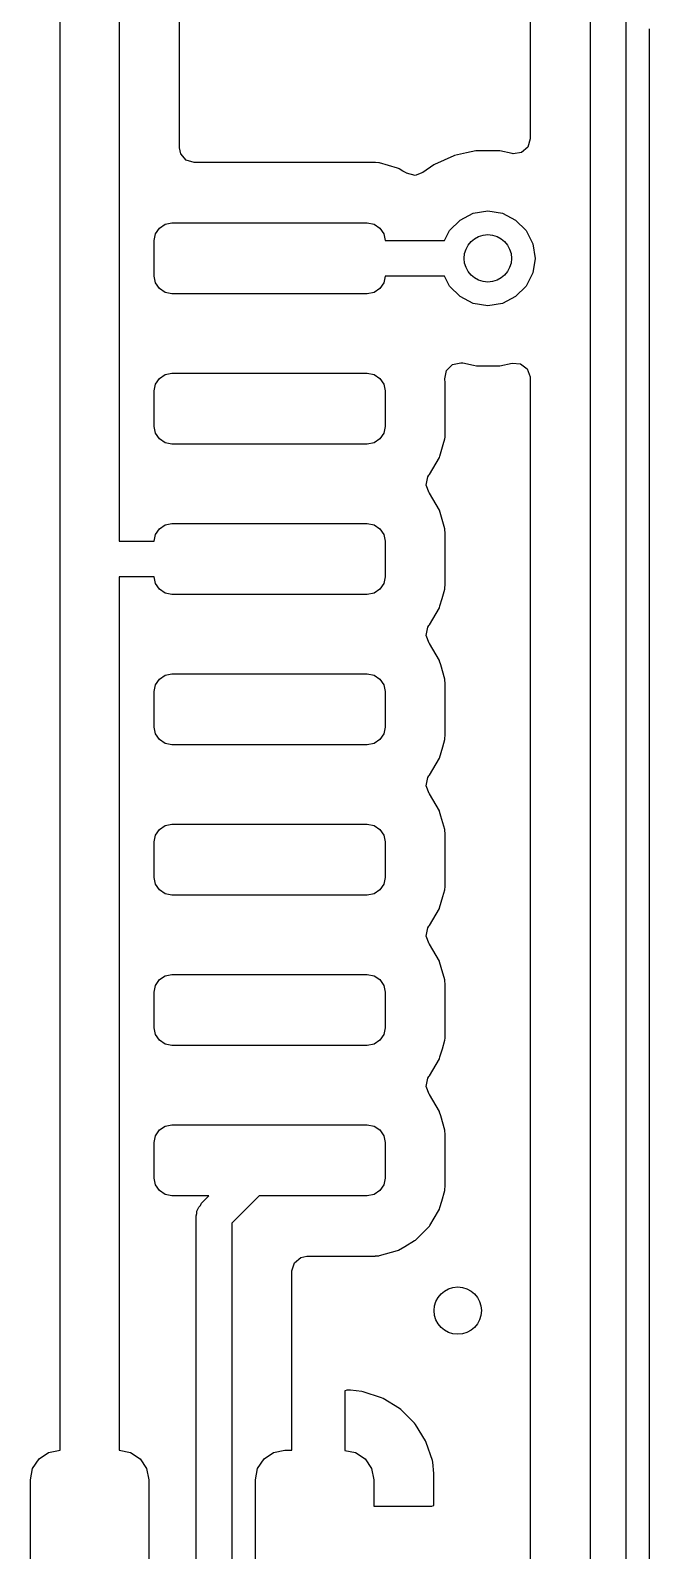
# Model space of a CAD drawing. Extents: x 51 to 243, y -135 to -54.
# Drawn here: x 189.94 to 195.17, y -86.61 to -73.77 of the extents above; entities that cross this region are included whole.
import ezdxf

# ---------------------------------------------------------------- set-up
doc = ezdxf.new("R2010")
doc.units = 0
doc.layers.add('BLACK', color=7, linetype='CONTINUOUS')

msp = doc.modelspace()

# ---------------------------------------------------------------- linework, layer by layer
at = {"layer": 'BLACK', "linetype": 'CONTINUOUS'}
for p, q in [((190.189, -85.762), (190.189, -67.4)), ((190.689, -67.4), (190.689, -78.082)), ((191.197, -74.7575), (191.197, -67.7664)), ((194.159, -73.5828), (194.159, -74.6836)), ((194.668, -95.4419), (194.668, -73.5458)), ((194.968, -73.608), (194.968, -95.504)), ((195.168, -96.4664), (195.168, -73.7528)), ((194.159, -74.6836), (194.139, -74.7517)), ((191.209, -74.8098), (191.197, -74.7575)), ((191.255, -74.8635), (191.209, -74.8098)), ((191.323, -74.8835), (191.255, -74.8635)), ((193.514, -74.8259), (193.351, -74.8982)), ((193.52, -74.8232), (193.514, -74.8259)), ((193.514, -74.8259), (193.514, -74.8259)), ((193.622, -74.8014), (193.52, -74.8232)), ((193.7, -74.7849), (193.622, -74.8014)), ((193.707, -74.7835), (193.7, -74.7849)), ((193.7, -74.7849), (193.7, -74.7849)), ((193.897, -74.7835), (193.707, -74.7835)), ((193.904, -74.7849), (193.897, -74.7835)), ((194.007, -74.8068), (193.904, -74.7849)), ((193.904, -74.7849), (193.904, -74.7849)), ((194.016, -74.8083), (194.007, -74.8068)), ((194.086, -74.7982), (194.016, -74.8083)), ((194.139, -74.7517), (194.086, -74.7982)), ((192.851, -74.8835), (191.323, -74.8835)), ((192.853, -74.8837), (192.851, -74.8835)), ((192.881, -74.8859), (192.853, -74.8837)), ((192.853, -74.8837), (192.853, -74.8837)), ((192.888, -74.8864), (192.881, -74.8859)), ((192.881, -74.8859), (192.881, -74.8859)), ((192.963, -74.9083), (192.888, -74.8864)), ((193.04, -74.9306), (192.963, -74.9083)), ((193.048, -74.9329), (193.04, -74.9306)), ((193.04, -74.9306), (193.04, -74.9306)), ((193.054, -74.9369), (193.048, -74.9329)), ((193.085, -74.9552), (193.054, -74.9369)), ((193.054, -74.9369), (193.054, -74.9369)), ((193.111, -74.9703), (193.085, -74.9552)), ((193.116, -74.9734), (193.111, -74.9703)), ((193.188, -74.9908), (193.116, -74.9734)), ((193.254, -74.9669), (193.188, -74.9908)), ((193.345, -74.9009), (193.254, -74.9669)), ((193.351, -74.8982), (193.345, -74.9009)), ((193.351, -74.8982), (193.351, -74.8982)), ((193.478, -75.4569), (193.567, -75.3684)), ((193.567, -75.3684), (193.678, -75.3116)), ((193.678, -75.3116), (193.802, -75.292)), ((193.802, -75.292), (193.926, -75.3116)), ((193.926, -75.3116), (194.037, -75.3684)), ((194.037, -75.3684), (194.126, -75.4569)), ((190.984, -75.542), (190.995, -75.4846)), ((190.995, -75.4846), (191.028, -75.4359)), ((191.028, -75.4359), (191.077, -75.4034)), ((191.077, -75.4034), (191.134, -75.392)), ((191.134, -75.392), (192.784, -75.392)), ((192.784, -75.392), (192.841, -75.4034)), ((192.841, -75.4034), (192.89, -75.4359)), ((192.89, -75.4359), (192.923, -75.4846)), ((192.923, -75.4846), (192.934, -75.542)), ((193.435, -75.542), (193.478, -75.4569)), ((194.126, -75.4569), (194.182, -75.5684)), ((190.984, -75.842), (190.984, -75.542)), ((192.934, -75.542), (193.435, -75.542)), ((194.182, -75.5684), (194.202, -75.692)), ((194.202, -75.692), (194.182, -75.8156)), ((190.995, -75.8994), (190.984, -75.842)), ((191.028, -75.9481), (190.995, -75.8994)), ((192.923, -75.8994), (192.89, -75.9481)), ((192.934, -75.842), (192.923, -75.8994)), ((193.435, -75.842), (192.934, -75.842)), ((193.478, -75.9271), (193.435, -75.842)), ((194.182, -75.8156), (194.126, -75.9271)), ((191.077, -75.9806), (191.028, -75.9481)), ((191.134, -75.992), (191.077, -75.9806)), ((192.784, -75.992), (191.134, -75.992)), ((192.841, -75.9806), (192.784, -75.992)), ((192.89, -75.9481), (192.841, -75.9806)), ((193.567, -76.0156), (193.478, -75.9271)), ((193.678, -76.0724), (193.567, -76.0156)), ((194.037, -76.0156), (193.926, -76.0724)), ((194.126, -75.9271), (194.037, -76.0156)), ((193.802, -76.092), (193.678, -76.0724)), ((193.926, -76.0724), (193.802, -76.092)), ((191.077, -76.6734), (191.134, -76.662)), ((191.134, -76.662), (192.784, -76.662)), ((192.784, -76.662), (192.841, -76.6734)), ((193.44, -76.7092), (193.454, -76.6397)), ((193.454, -76.6397), (193.504, -76.5891)), ((193.504, -76.5891), (193.573, -76.5735)), ((193.573, -76.5735), (193.591, -76.576)), ((193.591, -76.576), (193.682, -76.5954)), ((193.682, -76.5954), (193.707, -76.6005)), ((193.707, -76.6005), (193.897, -76.6005)), ((193.897, -76.6005), (193.904, -76.5991)), ((193.904, -76.5991), (194.007, -76.5772)), ((193.904, -76.5991), (193.904, -76.5991)), ((194.007, -76.5772), (194.078, -76.5826)), ((194.078, -76.5826), (194.135, -76.6254)), ((194.135, -76.6254), (194.159, -76.692)), ((190.984, -76.812), (190.995, -76.7546)), ((190.995, -76.7546), (191.028, -76.7059)), ((191.028, -76.7059), (191.077, -76.6734)), ((192.841, -76.6734), (192.89, -76.7059)), ((192.89, -76.7059), (192.923, -76.7546)), ((192.923, -76.7546), (192.934, -76.812)), ((193.442, -76.743), (193.44, -76.7092)), ((193.442, -76.7455), (193.442, -76.743)), ((193.442, -76.743), (193.442, -76.743)), ((193.442, -77.1785), (193.442, -76.7455)), ((194.159, -76.692), (194.159, -76.7004)), ((194.159, -76.7004), (194.159, -95.179)), ((190.984, -77.112), (190.984, -76.812)), ((192.934, -76.812), (192.934, -77.112)), ((190.995, -77.1694), (190.984, -77.112)), ((191.028, -77.2181), (190.995, -77.1694)), ((192.923, -77.1694), (192.89, -77.2181)), ((192.934, -77.112), (192.923, -77.1694)), ((193.441, -77.2024), (193.442, -77.181)), ((193.442, -77.1809), (193.442, -77.1785)), ((193.442, -77.181), (193.442, -77.1809)), ((191.077, -77.2506), (191.028, -77.2181)), ((191.134, -77.262), (191.077, -77.2506)), ((192.784, -77.262), (191.134, -77.262)), ((192.841, -77.2506), (192.784, -77.262)), ((192.89, -77.2181), (192.841, -77.2506)), ((193.397, -77.3628), (193.425, -77.2644)), ((193.425, -77.2644), (193.44, -77.2158)), ((193.44, -77.2158), (193.441, -77.2024)), ((193.308, -77.5188), (193.393, -77.3756)), ((193.393, -77.3756), (193.397, -77.3628)), ((193.28, -77.6081), (193.294, -77.5385)), ((193.294, -77.5385), (193.305, -77.5227)), ((193.305, -77.5227), (193.308, -77.5188)), ((193.306, -77.6725), (193.28, -77.6081)), ((193.308, -77.6752), (193.306, -77.6725)), ((193.393, -77.8184), (193.308, -77.6752)), ((193.44, -77.9782), (193.393, -77.8184)), ((191.028, -77.9759), (191.077, -77.9434)), ((191.077, -77.9434), (191.134, -77.932)), ((191.134, -77.932), (192.784, -77.932)), ((192.784, -77.932), (192.841, -77.9434)), ((192.841, -77.9434), (192.89, -77.9759)), ((190.689, -78.082), (190.984, -78.082)), ((190.984, -78.082), (190.995, -78.0246)), ((190.995, -78.0246), (191.028, -77.9759)), ((192.89, -77.9759), (192.923, -78.0246)), ((192.923, -78.0246), (192.934, -78.082)), ((192.934, -78.082), (192.934, -78.382)), ((193.44, -77.9846), (193.44, -77.9782)), ((193.442, -78.0106), (193.44, -77.9846)), ((193.44, -77.9846), (193.44, -77.9846)), ((193.442, -78.0155), (193.442, -78.0106)), ((193.442, -78.4485), (193.442, -78.0155)), ((190.984, -78.382), (190.689, -78.382)), ((190.689, -78.382), (190.689, -85.762)), ((190.995, -78.4394), (190.984, -78.382)), ((191.028, -78.4881), (190.995, -78.4394)), ((192.923, -78.4394), (192.89, -78.4881)), ((192.934, -78.382), (192.923, -78.4394)), ((193.44, -78.4764), (193.442, -78.451)), ((193.442, -78.4509), (193.442, -78.4485)), ((193.442, -78.451), (193.442, -78.4509)), ((191.077, -78.5206), (191.028, -78.4881)), ((191.134, -78.532), (191.077, -78.5206)), ((192.784, -78.532), (191.134, -78.532)), ((192.841, -78.5206), (192.784, -78.532)), ((192.89, -78.4881), (192.841, -78.5206)), ((193.398, -78.6286), (193.416, -78.567)), ((193.416, -78.567), (193.44, -78.4858)), ((193.44, -78.4858), (193.44, -78.4764)), ((193.308, -78.7888), (193.393, -78.6456)), ((193.393, -78.6456), (193.398, -78.6286)), ((193.28, -78.8781), (193.294, -78.8085)), ((193.294, -78.8085), (193.305, -78.7927)), ((193.305, -78.7927), (193.308, -78.7888)), ((193.306, -78.9425), (193.28, -78.8781)), ((193.308, -78.9452), (193.306, -78.9425)), ((193.393, -79.0884), (193.308, -78.9452)), ((193.395, -79.096), (193.393, -79.0884)), ((193.404, -79.1269), (193.395, -79.096)), ((193.395, -79.096), (193.395, -79.096)), ((191.028, -79.2459), (191.077, -79.2134)), ((191.077, -79.2134), (191.134, -79.202)), ((191.134, -79.202), (192.784, -79.202)), ((192.784, -79.202), (192.841, -79.2134)), ((192.841, -79.2134), (192.89, -79.2459)), ((193.44, -79.2482), (193.404, -79.1269)), ((190.984, -79.352), (190.995, -79.2946)), ((190.984, -79.652), (190.984, -79.352)), ((190.995, -79.2946), (191.028, -79.2459)), ((192.89, -79.2459), (192.923, -79.2946)), ((192.923, -79.2946), (192.934, -79.352)), ((192.934, -79.352), (192.934, -79.652)), ((193.44, -79.2546), (193.44, -79.2482)), ((193.442, -79.2819), (193.44, -79.2546)), ((193.44, -79.2546), (193.44, -79.2546)), ((193.442, -79.2855), (193.442, -79.2819)), ((193.442, -79.7185), (193.442, -79.2855)), ((190.995, -79.7094), (190.984, -79.652)), ((191.028, -79.7581), (190.995, -79.7094)), ((192.923, -79.7094), (192.89, -79.7581)), ((192.934, -79.652), (192.923, -79.7094)), ((193.44, -79.7487), (193.442, -79.721)), ((193.44, -79.7558), (193.44, -79.7487)), ((193.442, -79.721), (193.442, -79.7185)), ((193.442, -79.721), (193.442, -79.721)), ((191.077, -79.7906), (191.028, -79.7581)), ((191.134, -79.802), (191.077, -79.7906)), ((192.784, -79.802), (191.134, -79.802)), ((192.841, -79.7906), (192.784, -79.802)), ((192.89, -79.7581), (192.841, -79.7906)), ((193.393, -79.9156), (193.407, -79.8681)), ((193.407, -79.8681), (193.421, -79.8181)), ((193.421, -79.8181), (193.44, -79.7558)), ((193.308, -80.0588), (193.393, -79.9156)), ((193.28, -80.1481), (193.294, -80.0785)), ((193.294, -80.0785), (193.305, -80.0627)), ((193.305, -80.0627), (193.308, -80.0588)), ((193.306, -80.2125), (193.28, -80.1481)), ((193.308, -80.2152), (193.306, -80.2125)), ((193.393, -80.3584), (193.308, -80.2152)), ((193.395, -80.366), (193.393, -80.3584)), ((193.406, -80.4035), (193.395, -80.366)), ((193.395, -80.366), (193.395, -80.366)), ((190.995, -80.5646), (191.028, -80.5159)), ((191.028, -80.5159), (191.077, -80.4834)), ((191.077, -80.4834), (191.134, -80.472)), ((191.134, -80.472), (192.784, -80.472)), ((192.784, -80.472), (192.841, -80.4834)), ((192.841, -80.4834), (192.89, -80.5159)), ((192.89, -80.5159), (192.923, -80.5646)), ((193.44, -80.5182), (193.406, -80.4035)), ((193.44, -80.5246), (193.44, -80.5182)), ((193.442, -80.5519), (193.44, -80.5246)), ((193.44, -80.5246), (193.44, -80.5246)), ((190.984, -80.622), (190.995, -80.5646)), ((190.984, -80.922), (190.984, -80.622)), ((192.923, -80.5646), (192.934, -80.622)), ((192.934, -80.622), (192.934, -80.922)), ((193.442, -80.5555), (193.442, -80.5519)), ((193.442, -80.9885), (193.442, -80.5555)), ((190.995, -80.9794), (190.984, -80.922)), ((191.028, -81.0281), (190.995, -80.9794)), ((191.077, -81.0606), (191.028, -81.0281)), ((192.89, -81.0281), (192.841, -81.0606)), ((192.923, -80.9794), (192.89, -81.0281)), ((192.934, -80.922), (192.923, -80.9794)), ((193.423, -81.0838), (193.44, -81.0258)), ((193.44, -81.0258), (193.442, -80.9991)), ((193.442, -80.9909), (193.442, -80.9885)), ((193.442, -80.991), (193.442, -80.9909)), ((193.442, -80.9991), (193.442, -80.991)), ((191.134, -81.072), (191.077, -81.0606)), ((192.784, -81.072), (191.134, -81.072)), ((192.841, -81.0606), (192.784, -81.072)), ((193.395, -81.1778), (193.423, -81.0838)), ((193.308, -81.3288), (193.393, -81.1856)), ((193.393, -81.1856), (193.395, -81.1778)), ((193.28, -81.4181), (193.294, -81.3485)), ((193.306, -81.4825), (193.28, -81.4181)), ((193.294, -81.3485), (193.305, -81.3327)), ((193.305, -81.3327), (193.308, -81.3288)), ((193.308, -81.4852), (193.306, -81.4825)), ((193.393, -81.6284), (193.308, -81.4852)), ((193.395, -81.636), (193.393, -81.6284)), ((193.409, -81.6821), (193.395, -81.636)), ((193.395, -81.636), (193.395, -81.636)), ((190.995, -81.8346), (191.028, -81.7859)), ((191.028, -81.7859), (191.077, -81.7534)), ((191.077, -81.7534), (191.134, -81.742)), ((191.134, -81.742), (192.784, -81.742)), ((192.784, -81.742), (192.841, -81.7534)), ((192.841, -81.7534), (192.89, -81.7859)), ((192.89, -81.7859), (192.923, -81.8346)), ((193.44, -81.7882), (193.409, -81.6821)), ((193.44, -81.7946), (193.44, -81.7882)), ((193.442, -81.823), (193.44, -81.7946)), ((193.44, -81.7946), (193.44, -81.7946)), ((190.984, -81.892), (190.995, -81.8346)), ((190.984, -82.192), (190.984, -81.892)), ((192.923, -81.8346), (192.934, -81.892)), ((192.934, -81.892), (192.934, -82.192)), ((193.442, -81.8255), (193.442, -81.823)), ((193.442, -82.2585), (193.442, -81.8255)), ((190.995, -82.2494), (190.984, -82.192)), ((192.934, -82.192), (192.923, -82.2494)), ((191.028, -82.2981), (190.995, -82.2494)), ((191.077, -82.3306), (191.028, -82.2981)), ((192.89, -82.2981), (192.841, -82.3306)), ((192.923, -82.2494), (192.89, -82.2981)), ((193.418, -82.3702), (193.44, -82.2958)), ((193.44, -82.2958), (193.441, -82.2814)), ((193.441, -82.2814), (193.442, -82.261)), ((193.442, -82.2609), (193.442, -82.2585)), ((193.442, -82.261), (193.442, -82.2609)), ((191.134, -82.342), (191.077, -82.3306)), ((192.784, -82.342), (191.134, -82.342)), ((192.841, -82.3306), (192.784, -82.342)), ((193.393, -82.4556), (193.398, -82.4381)), ((193.398, -82.4381), (193.418, -82.3702)), ((193.308, -82.5988), (193.393, -82.4556)), ((193.28, -82.6881), (193.294, -82.6185)), ((193.306, -82.7525), (193.28, -82.6881)), ((193.294, -82.6185), (193.305, -82.6027)), ((193.305, -82.6027), (193.308, -82.5988)), ((193.308, -82.7552), (193.306, -82.7525)), ((193.393, -82.8984), (193.308, -82.7552)), ((193.395, -82.906), (193.393, -82.8984)), ((193.404, -82.9362), (193.395, -82.906)), ((193.395, -82.906), (193.395, -82.906)), ((193.44, -83.0582), (193.404, -82.9362)), ((190.995, -83.1046), (191.028, -83.0559)), ((191.028, -83.0559), (191.077, -83.0234)), ((191.077, -83.0234), (191.134, -83.012)), ((191.134, -83.012), (192.784, -83.012)), ((192.784, -83.012), (192.841, -83.0234)), ((192.841, -83.0234), (192.89, -83.0559)), ((192.89, -83.0559), (192.923, -83.1046)), ((193.44, -83.0646), (193.44, -83.0582)), ((193.442, -83.0881), (193.44, -83.0646)), ((193.44, -83.0646), (193.44, -83.0646)), ((193.442, -83.0955), (193.442, -83.0881)), ((190.984, -83.162), (190.995, -83.1046)), ((190.984, -83.462), (190.984, -83.162)), ((192.923, -83.1046), (192.934, -83.162)), ((192.934, -83.162), (192.934, -83.462)), ((193.442, -83.5285), (193.442, -83.0955)), ((190.995, -83.5194), (190.984, -83.462)), ((192.934, -83.462), (192.923, -83.5194)), ((191.028, -83.5681), (190.995, -83.5194)), ((191.077, -83.6006), (191.028, -83.5681)), ((191.134, -83.612), (191.077, -83.6006)), ((192.841, -83.6006), (192.784, -83.612)), ((192.89, -83.5681), (192.841, -83.6006)), ((192.923, -83.5194), (192.89, -83.5681)), ((193.413, -83.6561), (193.44, -83.5658)), ((193.44, -83.5582), (193.442, -83.531)), ((193.44, -83.5658), (193.44, -83.5582)), ((193.442, -83.5309), (193.442, -83.5285)), ((193.442, -83.531), (193.442, -83.5309)), ((191.447, -83.612), (191.134, -83.612)), ((191.345, -83.7427), (191.354, -83.7256)), ((191.354, -83.7256), (191.36, -83.7065)), ((191.36, -83.7065), (191.374, -83.6926)), ((191.374, -83.6926), (191.383, -83.6755)), ((191.383, -83.6755), (191.447, -83.612)), ((191.871, -83.612), (191.639, -83.8437)), ((192.784, -83.612), (191.871, -83.612)), ((193.385, -83.7401), (193.393, -83.7256)), ((193.393, -83.7256), (193.397, -83.7118)), ((193.397, -83.7118), (193.413, -83.6561)), ((191.339, -83.7815), (191.345, -83.7624)), ((191.339, -89.8275), (191.339, -83.7815)), ((191.345, -83.7624), (191.345, -83.7427)), ((191.639, -83.8437), (191.639, -89.7653)), ((193.308, -83.8688), (193.312, -83.862)), ((193.312, -83.862), (193.385, -83.7401)), ((193.312, -83.862), (193.312, -83.862)), ((193.102, -84.039), (193.184, -83.9905)), ((193.184, -83.9905), (193.191, -83.9865)), ((193.184, -83.9905), (193.184, -83.9905)), ((193.191, -83.9865), (193.308, -83.8688)), ((192.222, -84.1319), (192.274, -84.1205)), ((192.274, -84.1205), (192.851, -84.1205)), ((192.851, -84.1205), (192.853, -84.1203)), ((192.853, -84.1203), (192.881, -84.1181)), ((192.853, -84.1203), (192.853, -84.1203)), ((192.881, -84.1181), (192.888, -84.1176)), ((192.881, -84.1181), (192.881, -84.1181)), ((192.888, -84.1176), (192.988, -84.0885)), ((192.988, -84.0885), (193.04, -84.0734)), ((193.04, -84.0734), (193.048, -84.0711)), ((193.04, -84.0734), (193.04, -84.0734)), ((193.048, -84.0711), (193.102, -84.039)), ((192.148, -84.2465), (192.168, -84.1784)), ((192.148, -85.762), (192.148, -84.2465)), ((192.168, -84.1784), (192.222, -84.1319)), ((192.595, -85.2599), (192.593, -85.2675)), ((192.593, -85.2675), (192.593, -85.7628)), ((192.596, -85.2585), (192.595, -85.2599)), ((192.611, -85.254), (192.596, -85.2585)), ((192.636, -85.254), (192.611, -85.254)), ((192.643, -85.2543), (192.636, -85.254)), ((192.737, -85.264), (192.643, -85.2543)), ((192.75, -85.2669), (192.737, -85.264)), ((192.905, -85.318), (192.75, -85.2669)), ((192.918, -85.3242), (192.905, -85.318)), ((193.056, -85.4092), (192.918, -85.3242)), ((193.067, -85.4183), (193.056, -85.4092)), ((193.182, -85.5328), (193.067, -85.4183)), ((193.191, -85.5442), (193.182, -85.5328)), ((193.276, -85.682), (193.191, -85.5442)), ((190.012, -85.8352), (190.093, -85.781)), ((190.093, -85.781), (190.189, -85.762)), ((190.689, -85.762), (190.785, -85.781)), ((190.785, -85.781), (190.866, -85.8352)), ((191.912, -85.8352), (191.993, -85.781)), ((191.993, -85.781), (192.089, -85.762)), ((192.089, -85.762), (192.148, -85.762)), ((192.593, -85.7628), (192.685, -85.781)), ((192.685, -85.781), (192.766, -85.8352)), ((193.282, -85.6952), (193.276, -85.682)), ((193.334, -85.8494), (193.282, -85.6952)), ((189.939, -86.012), (189.958, -85.9163)), ((189.958, -85.9163), (190.012, -85.8352)), ((190.866, -85.8352), (190.92, -85.9163)), ((190.92, -85.9163), (190.939, -86.012)), ((191.839, -86.012), (191.858, -85.9163)), ((191.858, -85.9163), (191.912, -85.8352)), ((192.766, -85.8352), (192.82, -85.9163)), ((192.82, -85.9163), (192.839, -86.012)), ((193.337, -85.8628), (193.334, -85.8494)), ((193.347, -85.9584), (193.337, -85.8628)), ((189.939, -86.962), (189.939, -86.012)), ((190.939, -86.012), (190.939, -86.962)), ((191.839, -86.962), (191.839, -86.012)), ((192.839, -86.012), (192.839, -86.233)), ((193.347, -85.9649), (193.347, -85.9584)), ((193.347, -86.2195), (193.347, -85.9649)), ((192.839, -86.233), (193.329, -86.233)), ((193.329, -86.233), (193.344, -86.2285)), ((193.344, -86.2285), (193.345, -86.2271)), ((193.345, -86.2271), (193.347, -86.2195))]:
    msp.add_line(p, q, dxfattribs=at)
at = {"layer": 'BLACK'}
for centre in [(193.802, -75.692), (193.548, -84.582)]:
    msp.add_circle(centre, 0.2, dxfattribs=at)

doc.saveas('drawing.dxf')
